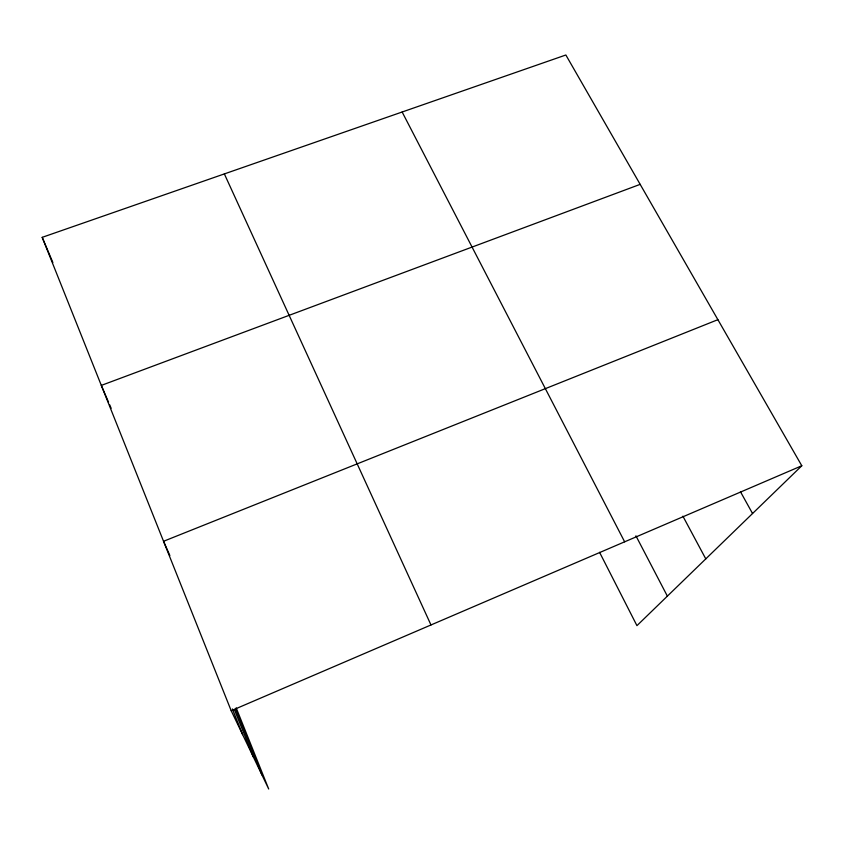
<?xml version="1.0" encoding="UTF-8"?>
<svg xmlns="http://www.w3.org/2000/svg" width="844" height="844" viewBox="0 0 844 844"><rect width="100%" height="100%" fill="white"/><g stroke="black" fill="none" stroke-linecap="round" stroke-linejoin="round"><path stroke-width="1.27" d="M236.172 707.842L268.698 789.003L231.193 710.732L42.2 237.343L565.86 54.997L801.8 465.761L636.946 625.647L599.556 552.293M231.193 710.732L801.8 465.761M717.885 319.676L163.546 541.278L169.866 555.531M640.163 184.361L101.312 385.402L108.559 402.24M740.473 491.757L752.553 513.532M682.901 516.19L705.784 558.886M635.922 535.824L667.372 596.138M402.145 112.009L624.644 541.816M224.356 173.917L430.978 624.961M109.593 404.645L111.144 408.243M42.2 237.343L52.877 262.526M235.487 708.833L261.957 774.94M234.347 709.498L253.327 756.931M232.374 708.939L242.65 734.649"/></g></svg>
